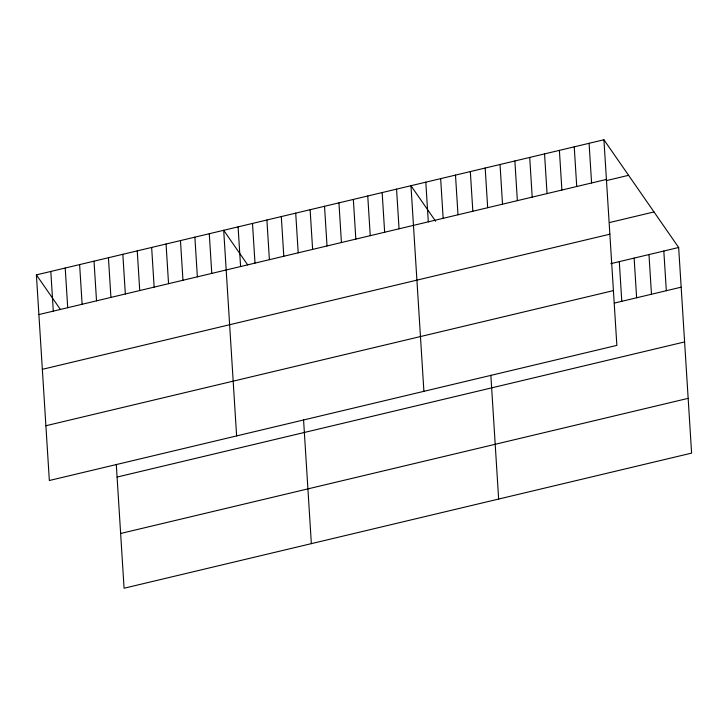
<?xml version="1.0" encoding="UTF-8"?>
<svg xmlns="http://www.w3.org/2000/svg" width="728" height="728" viewBox="0 0 728 728"><rect width="100%" height="100%" fill="white"/><g stroke="black" fill="none" stroke-linecap="round" stroke-linejoin="round"><path stroke-width="1.09" d="M603.922 139.767L616.862 345.381L49.34 480.507L36.4 274.884L603.922 139.767L678.66 247.493L691.6 453.116L124.079 588.233L116.289 464.419M38.893 314.56L606.424 179.443M606.324 180.617L628.592 175.312M609.472 222.55L653.999 211.939M42.342 369.324L609.864 234.198M610.81 263.654L678.66 247.493M45.891 425.744L613.413 290.618M614.368 303.076L681.162 287.178M117.081 477.058L684.602 341.933M120.63 533.478L688.151 398.353M435.626 221.257L410.965 185.704L423.905 391.327M247.729 264.956L223.687 230.294L236.618 435.917M36.4 274.884L60.451 309.546M663.818 251.033L666.32 290.709M648.976 254.563L651.478 294.239M634.134 258.094L636.627 297.779M619.291 261.634L621.785 301.31M589.079 143.298L591.582 182.974M574.237 146.828L576.731 186.514M559.395 150.368L561.889 190.044M544.553 153.899L547.047 193.575M529.711 157.43L532.204 197.115M514.869 160.97L517.362 200.646M500.027 164.501L502.52 204.177M485.185 168.032L487.678 207.717M490.854 375.239L498.644 499.053M470.334 171.571L472.836 211.247M455.491 175.102L457.994 214.778M440.649 178.633L443.152 218.318M425.807 182.173L428.31 221.849M396.56 189.134L399.053 228.81M382.154 192.565L384.648 232.241M367.749 195.996L370.243 235.672M353.344 199.427L355.837 239.103M338.939 202.857L341.432 242.533M324.524 206.288L327.027 245.964M310.119 209.719L312.621 249.395M295.714 213.149L298.207 252.825M303.567 419.829L311.356 543.643M281.308 216.571L283.802 256.256M266.903 220.002L269.396 259.687M252.498 223.432L254.991 263.117M238.092 226.863L240.586 266.548M209.273 233.724L211.775 273.4M194.867 237.155L197.37 276.831M180.462 240.586L182.965 280.262M166.057 244.016L168.55 283.692M151.651 247.447L154.145 287.123M137.246 250.878L139.74 290.554M122.841 254.309L125.334 293.985M108.436 257.739L110.929 297.415M94.021 261.161L96.524 300.846M79.616 264.592L82.118 304.277M65.211 268.022L67.713 307.707M50.805 271.453L53.299 311.138"/></g></svg>
